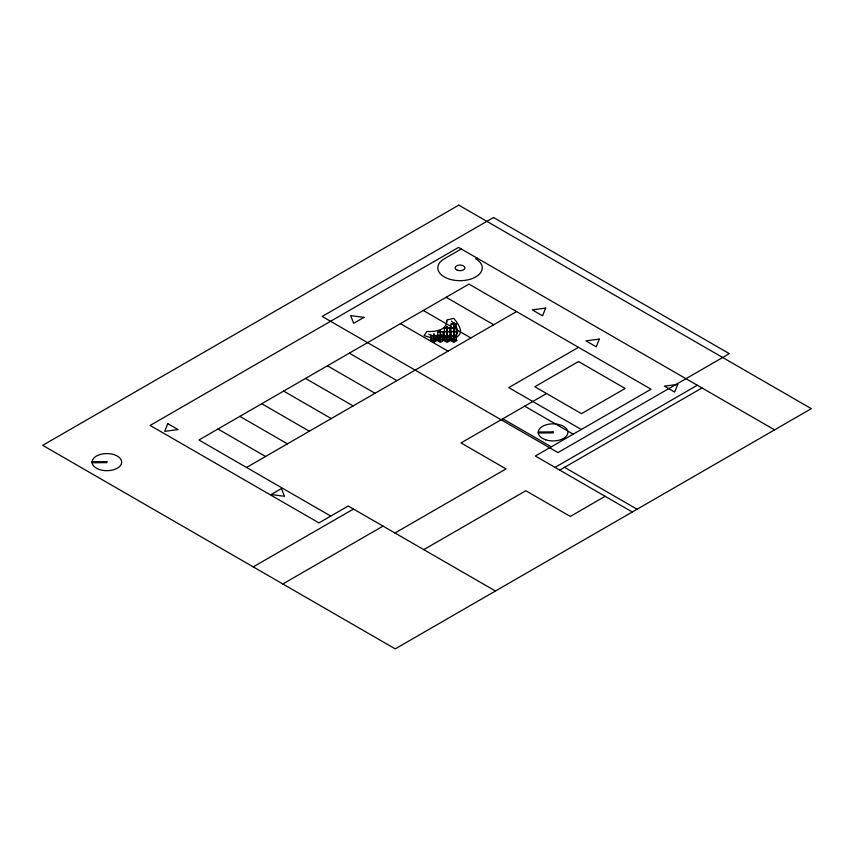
<?xml version="1.0" encoding="UTF-8"?>
<svg xmlns="http://www.w3.org/2000/svg" width="854" height="854" viewBox="0 0 854 854"><rect width="100%" height="100%" fill="white"/><g stroke="black" fill="none" stroke-linecap="round" stroke-linejoin="round"><path stroke-width="1.28" d="M461.299 248.994L444.315 258.794A22.215 12.821 0 0 0 444.315 276.931A22.215 12.821 0 0 0 475.731 276.931A22.215 12.821 0 0 0 475.731 258.794L477.002 258.057M432.615 339.155L430.395 340.436L433.725 342.358L437.056 340.436L440.386 342.358L443.717 340.436L447.048 342.358L450.389 340.436L453.72 342.358L457.05 340.436L454.83 339.155M435.946 337.223L438.166 335.942M246.539 467.469L516.553 311.571M578.489 347.332L508.738 387.599L581.296 429.498M546.571 393.523L461.011 442.927L506.006 468.91L394.986 533.003M253.232 566.896L353.46 509.037M282.813 583.976L383.04 526.107M555.025 467.384L697.302 385.25M559.733 470.106L702.009 387.962M423.787 549.634L525.808 490.74L570.312 516.424L605.144 496.323M451.061 324.05L452.406 324.05M455.097 324.05L456.442 324.05M452.406 324.082L455.097 324.082M451.008 327.712L452.353 328.139M456.399 327.712L455.054 328.139M444.411 327.925L449.802 327.925M451.008 327.904L456.399 327.904M451.061 328.085L456.442 328.085M451.061 328.278L456.442 328.278M449.738 331.533L444.347 331.533L444.347 335.964L446.92 335.846M437.792 331.747L443.173 331.747M444.347 331.736L449.738 331.736M451.136 331.715L456.516 331.715M446.877 333.946L447.261 341.301L446.941 326.271L447.272 332.153M437.696 335.387L443.077 335.387L443.077 339.817L440.557 339.817M449.78 335.408L448.435 335.846M431.035 335.601L433.554 335.643M436.426 335.601L433.907 335.643M437.696 335.579L439.041 335.579M441.731 335.579L443.077 335.579M444.4 335.611L445.745 335.611M448.435 335.611L449.78 335.611M451.04 335.59L452.385 335.59M455.075 335.59L456.42 335.59M437.792 335.782L443.173 335.782M444.347 335.771L446.92 335.643M447.208 335.771L449.738 335.771M451.136 335.761L456.516 335.761M433.554 335.835L431.035 335.408L431.035 339.839L436.426 339.839L436.426 335.408L433.907 335.835M447.208 335.964L449.738 335.964M437.792 335.985L440.312 335.985M440.653 335.985L443.173 335.985L443.173 331.555L437.792 331.555L437.696 339.817L440.216 339.817M431.035 339.646L436.426 339.646M437.696 339.625L440.216 339.625M440.557 339.625L443.077 339.625M444.4 339.646L449.78 339.646M451.04 339.625L453.559 339.625M453.901 339.625L456.42 339.625M453.559 339.828L451.04 339.828L451.04 335.398L452.385 335.825M453.901 339.828L456.42 339.828L456.42 335.398L455.075 335.825M428.74 334.16C440.365 340.106 470.565 340.223 451.414 321.072M774.578 429.861L458.534 247.393L150.144 425.441L318.958 522.904L348.218 506.016L495.448 591.011M446.119 297.277L493.708 324.766M423.274 310.472L451.606 326.826M456.132 329.441L470.864 337.949M400.43 323.666L448.019 351.143M524.676 406.162L573.194 434.174M502.782 418.812L551.3 446.823M564.526 467.341L637.095 509.24M632.302 512.005L535.351 456.025L651.058 389.221L468.963 284.094L198.939 439.991L330.765 516.094M349.318 353.161L396.918 380.638M327.434 365.8L375.023 393.288M305.54 378.45L353.129 405.928M283.645 391.089L331.235 418.567M261.751 403.728L309.34 431.206M239.857 416.368L287.446 443.845M217.962 429.007L265.551 456.484M456.399 332.131L456.442 323.847L451.061 323.847L451.008 332.131M453.997 336.348L453.997 330.071L453.655 336.348M453.869 332.131L453.922 322.396L453.538 332.131M447.208 330.082L447.208 336.359M445.745 335.846L444.4 335.408L444.4 339.839L449.78 339.839L449.802 327.722L444.411 327.722L444.411 332.153M440.653 336.38L440.312 330.092L440.312 336.38M446.877 321.35C446.247 330.722 434.238 331.939 426.915 331.448L424.064 335.526C438.646 341.205 475.422 343.543 453.784 318.371L446.727 320.015L446.877 321.35M167.768 423.637L164.705 431.345L178.059 429.573L167.768 423.637M545.621 308.102L542.568 315.82L532.266 309.874L545.621 308.102M599.284 339.091L596.231 346.799L585.929 340.853L599.284 339.091M677.745 384.385L674.681 392.093L664.391 386.147L677.745 384.385M458.769 205.131L42.7 445.34L395.231 648.869L811.3 408.66L458.769 205.131M493.527 217.514L322.171 316.45L557.972 452.588L729.327 353.652L493.527 217.514M363.975 317.368L353.684 323.303L350.62 315.596L363.975 317.368M281.436 488.584L271.134 494.519L284.499 496.291L281.436 488.584M578.5 361.53L534.817 386.745L581.467 413.678L625.149 388.463L578.5 361.53M553.061 431.889L538.255 432.007L538.276 432.999L553.082 432.882L553.061 431.889M106.857 461.64L92.051 461.758L92.072 462.751L106.878 462.633L106.857 461.64M452.481 331.523L451.136 331.523L451.136 335.953L456.516 335.953L456.516 331.523L452.481 331.523M433.896 333.957L433.565 341.29L433.896 333.957M440.653 333.957L440.216 341.269L440.557 333.935M453.997 333.925L453.559 341.28L453.901 333.935M545.663 439.789A14.806 8.551 0 0 0 567.878 432.38A14.806 8.551 0 0 0 545.663 424.982A14.806 8.551 0 0 0 545.663 439.789M99.47 469.54A14.806 8.551 0 0 0 121.684 462.131A14.806 8.551 0 0 0 99.47 454.734A14.806 8.551 0 0 0 99.47 469.54M457.285 270.195A4.878 2.818 0 0 0 464.896 268.06A4.878 2.818 0 0 0 457.893 265.327A4.878 2.818 0 0 0 457.285 270.195"/></g></svg>
